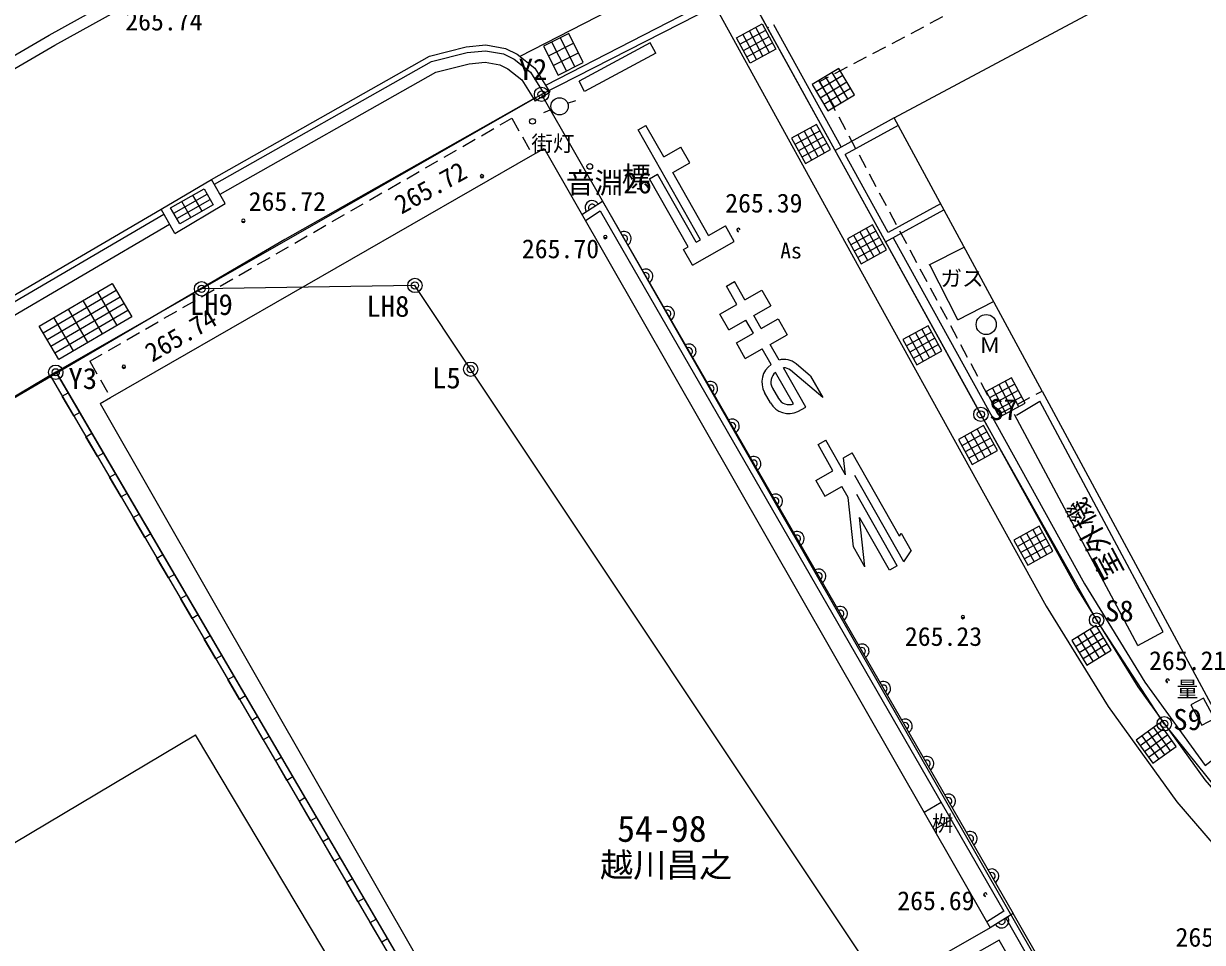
# Model space of a CAD drawing. Units: millimetres, scale not verified. Extents: x 4813 to 205063, y 5162 to 143662.
# Drawn here: x 26534 to 47069, y 100736 to 116751 of the extents above; entities that cross this region are included whole.
import ezdxf
from ezdxf.enums import TextEntityAlignment as Align

# ---------------------------------------------------------------- set-up
doc = ezdxf.new("R2010")
doc.units = ezdxf.units.MM
doc.header["$LTSCALE"] = 250
doc.header["$PDMODE"] = 32
doc.header["$PDSIZE"] = 125
doc.linetypes.add('USER2', pattern=[1.5, 1, -0.5])
doc.linetypes.add('USER3', pattern=[8, 5, -1, 1, -1])
for name, color, linetype, lineweight in [('地番名', 5, 'Continuous', 13), ('境界点', 5, 'Continuous', 13), ('幅', 5, 'Continuous', 13), ('独標点名標高', 8, 'Continuous', 13), ('現況平面図', 7, 'Continuous', 13), ('登記情報', 5, 'Continuous', 13), ('結線', 5, 'Continuous', 13), ('部品', 7, 'Continuous', 13)]:
    doc.layers.add(name, color=color, linetype=linetype, lineweight=lineweight)
doc.styles.add('ＭＳ ゴシック', font='')
doc.styles.get('ＭＳ ゴシック').set_extended_font_data('MS Gothic')

msp = doc.modelspace()

# ---------------------------------------------------------------- hatches: boundary and pattern name
at = {"layer": '独標点名標高'}
h = msp.add_hatch(color=256, dxfattribs=at)
edge = h.paths.add_edge_path()
edge.add_ellipse((34518.8, 114089.3), major_axis=(29, -7.8), ratio=1, start_angle=-165, end_angle=15)
h = msp.add_hatch(color=256, dxfattribs=at)
edge = h.paths.add_edge_path()
edge.add_ellipse((30362.3, 113312.4), major_axis=(29, -7.8), ratio=1, start_angle=-165, end_angle=15)
for points in [[(38956.6, 113152.8, 0.41421), (38986.6, 113122.8, 0.41421)], [(46432, 105296.7, 0.41422), (46462, 105266.7, 0.41422)], [(43257.8, 101567.6, 0.41421), (43287.8, 101537.6, 0.41421)]]:
    msp.add_hatch(color=256, dxfattribs=at).paths.add_polyline_path(points)
h = msp.add_hatch(color=256, dxfattribs=at)
edge = h.paths.add_edge_path()
edge.add_ellipse((36667.9, 113028.7), major_axis=(29, -7.8), ratio=1, start_angle=-165, end_angle=15)
h = msp.add_hatch(color=256, dxfattribs=at)
edge = h.paths.add_edge_path()
edge.add_ellipse((28280.2, 110769), major_axis=(29, -7.8), ratio=1, start_angle=-165, end_angle=15)
h = msp.add_hatch(color=256, dxfattribs=at)
edge = h.paths.add_edge_path()
edge.add_ellipse((42896.8, 106406.8), major_axis=(29, -7.8), ratio=1, start_angle=-165, end_angle=15)

# ---------------------------------------------------------------- linework, layer by layer
at = {"layer": '境界点'}
for centre in [(35556.9, 115516.2), (27094.1, 110673.1), (43210.3, 109939), (45224.7, 106356.5), (46404.8, 104547.3)]:
    msp.add_circle(centre, 125, dxfattribs=at)
for p in [(35556.9, 115516.2), (27094.1, 110673.1), (43210.3, 109939), (45224.7, 106356.5), (46404.8, 104547.3)]:
    msp.add_point(p, dxfattribs=at)
at = {"layer": '幅'}
msp.add_line((41607.2, 99791.4), (34322.2, 110727), dxfattribs=at)
msp.add_lwpolyline([(34322.2, 110727), (33350.6, 112185.5), (29635, 112127.2)], dxfattribs=at)
for centre in [(29635, 112127.2), (29635, 112127.2), (33350.6, 112185.5), (33350.6, 112185.5), (34322.2, 110727), (34322.2, 110727)]:
    msp.add_circle(centre, 125, dxfattribs=at)
for p in [(29635, 112127.2), (33350.6, 112185.5), (34322.2, 110727)]:
    msp.add_point(p, dxfattribs=at)
at = {"layer": '独標点名標高'}
for points in [[(38956.6, 113152.8, 0.41421), (38986.6, 113122.8, 0.41421)], [(46432, 105296.7, 0.41422), (46462, 105266.7, 0.41422)], [(43257.8, 101567.6, 0.41421), (43287.8, 101537.6, 0.41421)]]:
    msp.add_lwpolyline(points, format="xyb", close=True, dxfattribs=at)
for centre, start, end in [((34518.8, 114089.3), 360, 180), ((34518.8, 114089.3), 180, 360), ((30362.3, 113312.4), 360, 180), ((30362.3, 113312.4), 180, 360), ((38986.6, 113152.8), 0, 180), ((36667.9, 113028.7), 360, 180), ((36667.9, 113028.7), 180, 360), ((28280.2, 110769), 360, 180), ((28280.2, 110769), 180, 360), ((42896.8, 106406.8), 360, 180), ((42896.8, 106406.8), 180, 360), ((46462, 105296.7), 359.9994, 180.0006), ((43287.8, 101567.6), 0, 180)]:
    msp.add_arc(centre, 30, start, end, dxfattribs=at)
at = {"layer": '現況平面図', "linetype": 'USER2'}
for p, q in [((50832.2, 121241.1), (40406.8, 115739.4)), ((43510.4, 109937.3), (40406.8, 115739.4)), ((27685.7, 110865.1), (35036.7, 115099.5)), ((35036.7, 115099.5), (35404.8, 114460.5)), ((27685.7, 110865.1), (28048.5, 110235.4)), ((43510.4, 109937.3), (44275.5, 110346.5))]:
    msp.add_line(p, q, dxfattribs=at)
at = {"layer": '現況平面図'}
for p, q in [((41697.7, 115106.5), (51448.7, 120321.8)), ((38886.6, 118086.7), (35180.6, 116176.1)), ((39072.4, 117447.1), (35628.4, 115671.5)), ((39526.6, 116241.6), (39290.2, 116683.2)), ((39510.1, 116679.2), (39487.9, 116669.8)), ((40775.1, 114600.6), (39601.4, 116731.2)), ((36137.3, 115999), (35884.6, 116502)), ((39013.2, 116392.9), (39461.3, 116632.8)), ((39302.6, 116121.7), (39066.2, 116563.3)), ((39072.3, 116282.5), (39520.4, 116522.4)), ((39414.6, 116181.6), (39178.2, 116623.3)), ((35677.2, 116187.9), (36114.6, 116407.6)), ((35991.5, 115925.8), (35738.8, 116428.8)), ((35761.5, 116020.2), (36198.9, 116239.9)), ((37450.9, 116413.6), (36209.6, 115745.3)), ((37545.7, 116237.5), (36304.5, 115569.2)), ((37545.7, 116237.5), (37450.9, 116413.6)), ((39131.4, 116172.1), (39579.5, 116412)), ((40338.9, 115573), (40803.6, 115851.5)), ((40777.5, 115368.1), (40502.5, 115826.9)), ((40893.6, 115437.7), (40618.7, 115896.5)), ((35540.1, 115626.9), (35537.9, 115627.4)), ((36304.5, 115569.2), (36209.6, 115745.3)), ((40661.3, 115298.5), (40386.4, 115757.3)), ((40407.7, 115458.3), (40872.3, 115736.7)), ((40476.4, 115343.6), (40941.1, 115622)), ((36011.8, 115360.4), (36152.7, 115412)), ((35731.9, 115252.7), (35592.8, 115196.6)), ((41697.7, 115106.5), (40671.4, 114540.3)), ((44275.5, 110346.5), (41697.7, 115106.5)), ((40409.7, 114883.5), (39971.8, 114642.2)), ((40020.9, 114812), (40262.2, 114374.1)), ((40130.4, 114872.4), (40371.7, 114434.4)), ((40239.9, 114932.7), (40481.2, 114494.7)), ((41770.1, 114975.2), (40848.8, 114466.9)), ((40470, 114774), (40032.1, 114532.8)), ((40530.3, 114664.5), (40092.4, 114423.3)), ((28048.5, 110235.4), (35404.8, 114460.5)), ((35404.8, 114460.5), (35603.5, 114574.7)), ((35603.5, 114574.7), (43370.3, 100989.4)), ((41597.9, 113107), (40848.8, 114466.9)), ((30048.2, 113612.7), (29810.3, 114035.6)), ((29149, 113447.6), (29732, 113777.2)), ((29167.1, 113091.4), (30048.2, 113612.7)), ((29201.7, 113354.2), (29784.7, 113683.9)), ((29448.8, 113370.8), (29290.5, 113650.8)), ((29643.2, 113480.7), (29484.9, 113760.7)), ((42508.1, 113610), (41597.9, 113107)), ((29167.1, 113091.4), (28929.2, 113514.3)), ((41550.8, 112943.9), (42565.3, 113504.4)), ((41212.3, 113182.6), (41453.6, 112744.6)), ((41382.1, 113133.4), (40944.2, 112892.1)), ((40993.3, 113061.9), (41234.6, 112624)), ((41442.4, 113023.9), (41004.5, 112782.6)), ((41102.8, 113122.2), (41344.1, 112684.3)), ((41502.7, 112914.4), (41064.8, 112673.2)), ((41547.5, 112940.8), (41550.8, 112943.9)), ((42309.9, 112545.2), (42918.7, 112851.9)), ((42806.7, 111587.7), (42318.4, 112543.7)), ((26875.3, 111361), (28147, 112103.6)), ((26943.1, 111244.8), (28214.9, 111987.4)), ((27909.7, 111341.8), (27570.5, 111922.7)), ((28164.1, 111490.3), (27824.8, 112071.3)), ((27010.9, 111128.6), (28282.7, 111871.2)), ((27078.8, 111012.4), (28350.6, 111755.1)), ((27655.3, 111193.3), (27316.1, 111774.2)), ((42806.7, 111587.7), (43430.7, 111906.5)), ((27401, 111044.8), (27061.8, 111625.7)), ((42350, 111374.8), (41912.4, 111132.9)), ((41961.3, 111302.8), (42203.2, 110865.2)), ((42070.7, 111363.2), (42312.6, 110925.6)), ((42180.1, 111423.7), (42422, 110986.1)), ((42410.4, 111265.4), (41972.9, 111023.5)), ((42470.9, 111156), (42033.3, 110914.1)), ((27100, 110677.2), (26996.4, 110616.6)), ((43633.3, 110515.8), (43868, 110074.7)), ((43802.3, 110464.2), (43360.9, 110229.4)), ((43412.6, 110398.4), (43647.3, 109957.2)), ((43861, 110353.9), (43419.6, 110119.1)), ((43522.9, 110457.1), (43757.7, 110015.9)), ((44275.5, 110346.5), (47771.4, 103861.5)), ((27866.8, 110131), (28048.5, 110235.4)), ((27866.8, 110131), (35624.8, 96561.3)), ((43919.7, 110243.7), (43478.3, 110008.8)), ((43828.9, 109924.8), (44238, 110170.9)), ((46385.5, 106148.9), (44238, 110170.9)), ((45944.5, 105913.4), (43796.9, 109935.4)), ((43145.8, 109684.3), (43387.7, 109246.8)), ((43315.7, 109635.4), (42878.1, 109393.5)), ((42927, 109563.4), (43168.9, 109125.8)), ((43376.1, 109526), (42938.5, 109284.1)), ((43036.4, 109623.9), (43278.3, 109186.3)), ((43436.6, 109416.6), (42999, 109174.7)), ((44284.5, 107881.2), (43846.9, 107639.3)), ((44005.2, 107869.6), (44247.1, 107432)), ((44114.6, 107930.1), (44356.5, 107492.5)), ((43895.8, 107809.2), (44137.7, 107371.6)), ((44344.9, 107771.8), (43907.3, 107529.9)), ((44405.4, 107662.4), (43967.8, 107420.5)), ((45112.5, 106192.3), (45374.2, 105766.3)), ((45284.4, 106151.2), (44858.4, 105889.5)), ((44899.4, 106061.4), (45161.1, 105635.4)), ((45349.8, 106044.7), (44923.8, 105783)), ((45005.9, 106126.9), (45267.7, 105700.8)), ((45944.5, 105913.4), (46385.5, 106148.9)), ((45415.2, 105938.2), (44989.2, 105676.5)), ((24833.3, 101556.6), (29527.6, 104356.3)), ((34269.7, 96405.4), (29527.6, 104356.3)), ((46392.1, 104454.5), (45986.6, 104162)), ((46014.8, 104336.5), (46307.3, 103931)), ((46465.2, 104353.1), (46059.7, 104060.6)), ((46116.2, 104409.6), (46408.7, 104004.1)), ((46217.6, 104482.7), (46510.1, 104077.2)), ((46538.3, 104251.7), (46132.8, 103959.2)), ((42518.5, 103174.9), (42220.1, 103001.3)), ((42691.5, 102874.6), (42392.1, 102700.4)), ((45078.9, 98655.3), (43643.4, 101163.1)), ((45209.1, 98729.8), (43773.6, 101237.6)), ((43370.3, 100989.4), (35621.2, 96567.5))]:
    msp.add_line(p, q, dxfattribs=at)
at = {"layer": '現況平面図', "linetype": 'USER3'}
for q in [(35443.7, 115399.1), (35701.1, 115556.8)]:
    msp.add_line((35616.8, 115503.8), q, dxfattribs=at)
at = {"layer": '現況平面図'}
for points in [[(16674.5, 110536.2), (26978.3, 116547.9), (34204.5, 120548.5), (40278.8, 123617.7), (46948.2, 126615.1), (54010.4, 129480.9), (62356.9, 132579.7)], [(16758.4, 110353.7), (27077.2, 116374), (34298.1, 120371.7), (40364.9, 123437.1), (47026.8, 126431.1), (54082.8, 129294.5), (62430.9, 132393.9)], [(39128.8, 117340.5), (41977.7, 112168.9), (44884.2, 106910.8), (45941.4, 105189.8), (47109.3, 103570.7), (48403.9, 102069.2), (49661.2, 100468.5), (53125.8, 95545), (54290.2, 93895.5), (55357.6, 91973.2), (55564.3, 85808), (55700, 82872.1)], [(38520.7, 117159.4), (41434.8, 111869.4), (44348.4, 106598.4), (45425.1, 104845.7), (46622.2, 103186.1), (47925.1, 101675.1), (49163.5, 100098.3), (52619.1, 95187.8), (53764.4, 93565.3), (54743, 91802.9), (54944.8, 85783.3), (55080.6, 82843.5)], [(33602.4, 116185), (34242.6, 116347.3), (34587.5, 116378.9), (34928, 116318.7), (35132.8, 116214.4), (35437.7, 115970.5), (35701.1, 115557.5)], [(33640, 116091.4), (34259.6, 116248.4), (34583.2, 116278.1), (34895.9, 116222.8), (35078.3, 116130), (35362.3, 115902.8), (35616.8, 115503.8)], [(18198.8, 107223.1), (18553.2, 107427.5), (25909.8, 111747.7), (28929.2, 113514.3), (29810.3, 114035.6), (33602.4, 116185)], [(29859.3, 113948.4), (29860.4, 113949.1), (33640, 116091.4)], [(33715.2, 115904.1), (34293.5, 116050.7), (34574.8, 116076.5), (34831.8, 116031), (34969.3, 115961), (35211.5, 115767.3), (35445.6, 115400.3)], [(29957.4, 113774), (29960.7, 113776), (33715.2, 115904.1)], [(35418.2, 115437), (31087.2, 112988), (20310.9, 106672.9), (18837.5, 105835)], [(36261.1, 113424.4), (36616.7, 113654.4), (43773.6, 101237.6), (43370.3, 100989.4)], [(19468.6, 107849.1), (25960.4, 111661.4), (28978.3, 113427.2)], [(36320.7, 113320.1), (36575.8, 113485), (43611.4, 101278.7), (43307.4, 101091.6)], [(19568.8, 107676), (26061.5, 111488.9), (29076.3, 113252.8)], [(41682, 113016.4), (45013.8, 106986.4), (46066.3, 105273), (47115.4, 103818.6), (47593.2, 104192.1)], [(26996.4, 110616.6), (37031.7, 93452.4), (27521.7, 90505.3)], [(27100, 110677.2), (37211.6, 93382.5), (27562.4, 90392.3)]]:
    msp.add_lwpolyline(points, dxfattribs=at)
for points in [[(38954.1, 116503.3), (39402.2, 116743.2), (39638.6, 116301.6), (39190.5, 116061.7)], [(36283.1, 116072.3), (36030.4, 116575.2), (35593, 116355.5), (35845.7, 115852.6)], [(41009.8, 115507.3), (40734.9, 115966.2), (40270.2, 115687.7), (40545.1, 115228.9)], [(39911.5, 114751.7), (40152.7, 114313.8), (40590.7, 114555), (40349.4, 114993)], [(29096.2, 113540.9), (29679.2, 113870.6), (29837.5, 113590.6), (29254.5, 113260.9)], [(40883.9, 113001.6), (41125.1, 112563.7), (41563.1, 112804.9), (41321.8, 113242.9)], [(26807.4, 111477.1), (28079.2, 112219.8), (28418.4, 111638.9), (27146.6, 110896.2)], [(41851.9, 111242.3), (42093.8, 110804.7), (42531.4, 111046.6), (42289.5, 111484.2)], [(43302.2, 110339.6), (43538.1, 109898.8), (43979, 110134.6), (43743.1, 110575.5)], [(27310.6, 110316.9), (27512.5, 109971.6), (27408.9, 109911), (27207, 110256.3)], [(42817.6, 109502.9), (43059.5, 109065.3), (43497.1, 109307.2), (43255.2, 109744.8)], [(27723.2, 109611.3), (27925.1, 109266), (27821.5, 109205.4), (27619.6, 109550.7)], [(28135.7, 108905.7), (28337.6, 108560.4), (28234, 108499.8), (28032.1, 108845.1)], [(28548.3, 108200.1), (28750.1, 107854.8), (28646.6, 107794.2), (28444.7, 108139.5)], [(43786.4, 107748.7), (44028.3, 107311.1), (44465.9, 107553), (44224, 107990.6)], [(28960.8, 107494.5), (29162.7, 107149.2), (29059.1, 107088.6), (28857.2, 107433.9)], [(29373.3, 106788.9), (29575.2, 106443.6), (29471.6, 106383), (29269.7, 106728.3)], [(44792.9, 105996), (45054.6, 105570), (45480.7, 105831.7), (45219, 106257.7)], [(29785.9, 106083.3), (29987.8, 105738), (29884.2, 105677.4), (29682.3, 106022.7)], [(30198.4, 105377.7), (30400.3, 105032.4), (30296.7, 104971.8), (30094.8, 105317.1)], [(47280.2, 104641), (47090.4, 104993.1), (46870.3, 104874.5), (47060.2, 104522.4)], [(30611, 104672.1), (30812.8, 104326.8), (30709.3, 104266.2), (30507.4, 104611.5)], [(45913.4, 104263.3), (46205.9, 103857.8), (46611.5, 104150.3), (46318.9, 104555.9)], [(31023.5, 103966.5), (31225.4, 103621.2), (31121.8, 103560.6), (30919.9, 103905.9)], [(31436, 103260.9), (31637.9, 102915.6), (31534.3, 102855), (31332.4, 103200.3)], [(31848.6, 102555.3), (32050.5, 102210), (31946.9, 102149.4), (31745, 102494.7)], [(32261.1, 101849.7), (32463, 101504.4), (32359.4, 101443.8), (32157.5, 101789.1)], [(32673.7, 101144.1), (32875.6, 100798.8), (32772, 100738.2), (32570.1, 101083.5)], [(43527.3, 100776.6), (42925.4, 100433.2), (43140.7, 100055.7), (43742.7, 100399.2)]]:
    msp.add_lwpolyline(points, close=True, dxfattribs=at)
for centre, radius in [((35871, 115308.8), 150), ((35399.6, 115046.8), 50), ((36397.3, 114261.7), 50), ((43303.6, 111505.4), 175)]:
    msp.add_circle(centre, radius, dxfattribs=at)
for centre, radius, start, end in [((36438.9, 113539.4), 125, 32.88327, 212.88434), ((36438.9, 113539.4), 62.5, 32.8838, 212.8838), ((36993.4, 113000.8), 125, 299.95885, 119.95885), ((36993.4, 113000.8), 62.5, 299.95885, 119.95885), ((37370.1, 112347.3), 125, 299.95885, 119.95885), ((37370.1, 112347.3), 62.5, 299.95959, 119.9581), ((37746.7, 111693.8), 125, 299.95885, 119.95885), ((37746.7, 111693.8), 62.5, 299.95937, 119.95832), ((38123.4, 111040.3), 125, 299.95885, 119.95885), ((38123.4, 111040.3), 62.5, 299.95885, 119.95885), ((38500.1, 110386.8), 125, 299.95885, 119.95885), ((38500.1, 110386.8), 62.5, 299.95832, 119.95937), ((38876.8, 109733.3), 125, 299.95885, 119.95885), ((38876.8, 109733.3), 62.5, 299.95885, 119.95885), ((39253.5, 109079.8), 125, 299.95885, 119.95885), ((39253.5, 109079.8), 62.5, 299.95959, 119.9581), ((39630.1, 108426.3), 125, 299.95885, 119.95885), ((39630.1, 108426.3), 62.5, 299.95832, 119.95937), ((40006.8, 107772.7), 125, 299.95885, 119.95885), ((40006.8, 107772.7), 62.5, 299.95885, 119.95885), ((40383.5, 107119.2), 125, 299.95885, 119.95885), ((40383.5, 107119.2), 62.5, 299.95832, 119.95937), ((40760.2, 106465.7), 125, 299.95885, 119.95885), ((40760.2, 106465.7), 62.5, 299.95959, 119.9581), ((41136.9, 105812.2), 125, 299.95885, 119.95885), ((41136.9, 105812.2), 62.5, 299.95937, 119.95832), ((41513.5, 105158.7), 125, 299.95885, 119.95885), ((41513.5, 105158.7), 62.5, 299.95832, 119.95937), ((41890.2, 104505.2), 125, 299.95885, 119.95885), ((41890.2, 104505.2), 62.5, 299.95885, 119.95885), ((42266.9, 103851.7), 125, 299.95885, 119.95885), ((42266.9, 103851.7), 62.5, 299.95885, 119.95885), ((42643.6, 103198.2), 125, 299.95885, 119.95885), ((42643.6, 103198.2), 62.5, 299.95959, 119.9581), ((43020.3, 102544.7), 125, 299.95885, 119.95885), ((43020.3, 102544.7), 62.5, 299.95832, 119.95937), ((43396.9, 101891.1), 125, 299.95885, 119.95885), ((43396.9, 101891.1), 62.5, 299.95885, 119.95885), ((43571.9, 101113.5), 125, 211.60535, 31.60535), ((43571.9, 101113.5), 62.5, 211.60518, 31.60553)]:
    msp.add_arc(centre, radius, start, end, dxfattribs=at)
at = {"layer": '結線'}
for p, q in [((39128.8, 117340.5), (35556.9, 115516.2)), ((43210.3, 109939), (39128.8, 117340.5)), ((35556.9, 115516.2), (46509.4, 96362.6)), ((27094.1, 110673.1), (18857.8, 105790.8)), ((45224.7, 106356.5), (43210.3, 109939)), ((46404.8, 104547.3), (45224.7, 106356.5)), ((46404.8, 104547.3), (49561.7, 100605.7))]:
    msp.add_line(p, q, dxfattribs=at)
msp.add_lwpolyline([(35556.9, 115516.2), (27094.1, 110673.1), (37211.6, 93382.5)], dxfattribs=at)
at = {"layer": '部品'}
for p, q in [((37238.3, 114896.3), (37375, 114974)), ((38326.7, 112981.9), (37238.3, 114896.3)), ((37686, 114427), (37375, 114974)), ((37686, 114427), (37982.3, 114595.5)), ((38137.7, 114322), (37982.3, 114595.5)), ((37841.5, 114153.6), (38137.7, 114322)), ((37438.7, 114045.2), (37575.4, 114122.9)), ((38112.5, 112860.1), (37438.7, 114045.2)), ((38249.2, 112937.8), (37575.4, 114122.9)), ((38463.4, 113059.6), (37841.5, 114153.6)), ((38463.4, 113059.6), (38759.7, 113228.1)), ((38915.2, 112954.6), (38759.7, 113228.1)), ((38185.9, 112540), (38915.2, 112954.6)), ((38249.2, 112937.8), (38326.7, 112981.9)), ((38030.4, 112813.5), (38112.5, 112860.1)), ((38185.9, 112540), (38030.4, 112813.5)), ((38780, 112175.9), (38916.8, 112253.7)), ((38961.4, 111856.9), (38780, 112175.9)), ((39098.2, 111934.6), (38916.8, 112253.7)), ((39098.2, 111934.6), (39394.5, 112103.1)), ((39394.5, 112103.1), (39549.9, 111829.6)), ((38665.2, 111688.4), (38961.4, 111856.9)), ((39253.7, 111661.1), (39549.9, 111829.6)), ((38820.7, 111414.9), (38665.2, 111688.4)), ((38820.7, 111414.9), (39116.9, 111583.4)), ((39246.5, 111355.5), (39116.9, 111583.4)), ((39383.2, 111433.2), (39253.7, 111661.1)), ((39383.2, 111433.2), (39679.5, 111601.7)), ((39679.5, 111601.7), (39835, 111328.2)), ((38950.2, 111187), (39246.5, 111355.5)), ((39538.7, 111159.7), (39835, 111328.2)), ((39105.7, 110913.6), (38950.2, 111187)), ((39694.2, 110886.3), (39538.7, 111159.7)), ((39105.7, 110913.6), (39402, 111082)), ((39557.5, 110808.5), (39402, 111082)), ((40160.7, 110065.8), (39772, 110749.5)), ((40457, 110234.3), (39894.7, 110708.4)), ((40244.9, 110607.2), (39990.4, 110821.8)), ((39946.2, 110124.8), (39635.2, 110671.8)), ((40244.9, 110607.2), (40457, 110234.3)), ((39546.3, 110138.7), (39441.7, 110322.6)), ((39579.4, 110398.8), (39683, 110216.4)), ((40023.9, 109988.1), (40160.7, 110065.8)), ((40372.9, 109412.4), (40509.7, 109490.2)), ((40852.2, 108887.7), (40509.7, 109490.2)), ((40632.1, 108956.6), (40372.9, 109412.4)), ((40818.9, 109183.5), (40967.7, 109268.1)), ((41791.6, 107819), (40967.7, 109268.1)), ((40852.2, 108887.7), (40818.9, 109183.5)), ((40335.8, 108788.2), (40632.1, 108956.6)), ((41867.5, 107367.1), (41012.4, 108871.3)), ((40335.8, 108788.2), (40491.3, 108514.7)), ((40491.3, 108514.7), (40787.6, 108683.1)), ((40896.9, 108490.9), (40787.6, 108683.1)), ((40993.6, 107631.2), (40896.9, 108490.9)), ((41753.6, 107302.3), (41049.6, 108540.6)), ((41191, 107284), (41094.2, 108143.8)), ((41616.8, 107224.6), (41094.2, 108143.8)), ((41791.6, 107819), (41824.2, 107867.7)), ((41824.2, 107867.7), (41998, 107561.9)), ((41191, 107284), (40993.6, 107631.2)), ((41867.5, 107367.1), (41998, 107561.9)), ((41753.6, 107302.3), (41616.8, 107224.6))]:
    msp.add_line(p, q, dxfattribs=at)
for centre, radius, start, end in [((39781.3, 110573.9), 324.3, 49.86227, 105.5841), ((39761.2, 110503.2), 367, 123.7162, 209.76668), ((39781.3, 110573.9), 175.9, 49.86227, 93.05529), ((39760.9, 110503.8), 209.7, 126.79932, 210.06951), ((39865.8, 110319.3), 367, 209.474, 295.52448), ((39866.1, 110318.7), 209.7, 209.17117, 292.44136)]:
    msp.add_arc(centre, radius, start, end, dxfattribs=at)

# ---------------------------------------------------------------- texts
at = {"layer": '地番名', "style": 'ＭＳ ゴシック'}
msp.add_text('54-98', height=458.2, dxfattribs=at).set_placement((36874.5, 102351.9), align=Align.BOTTOM_LEFT)
at = {"layer": '境界点', "style": 'ＭＳ ゴシック'}
for s, p in [('Y2', (35408.1, 115659.6)), ('Y3', (27564.7, 110271.5)), ('S7', (43605.7, 109731.1)), ('S8', (45622.6, 106221.6)), ('S9', (46810.6, 104327.1))]:
    msp.add_text(s, height=366.6, dxfattribs=at).set_placement(p, align=Align.BOTTOM_CENTER)
at = {"layer": '幅', "style": 'ＭＳ ゴシック'}
for s, p in [('LH9', (29805.2, 111561.2)), ('LH8', (32881.3, 111530.4)), ('L5', (33899.6, 110281.7))]:
    msp.add_text(s, height=366.6, dxfattribs=at).set_placement(p, align=Align.BOTTOM_CENTER)
at = {"layer": '独標点名標高', "style": 'ＭＳ ゴシック'}
for s, p in [('265.74', (28978.3, 116531.7)), ('265.72', (31128.1, 113387.7)), ('265.39', (39429.3, 113358.2)), ('265.70', (35886.9, 112561.5)), ('265.23', (42559.3, 105805.1)), ('265.21', (46812.8, 105383.7)), ('265.69', (42427, 101198.7)), ('265.17', (47273.7, 100563.2))]:
    msp.add_text(s, height=329.9, dxfattribs=at).set_placement(p, align=Align.BOTTOM_CENTER)
for s, rotation, p in [('265.72', 29.105, (33751.6, 113660.5)), ('265.74', 30.141, (29405.2, 111092.2))]:
    msp.add_text(s, height=329.9, rotation=rotation, dxfattribs=at).set_placement(p, align=Align.BOTTOM_CENTER)
at = {"layer": '現況平面図', "style": 'ＭＳ ゴシック'}
for s, height, p in [('街灯', 274.9, (35378.7, 114439.7)), ('音淵26', 366.6, (35980, 113680.6)), ('標', 366.6, (36955.3, 113786.2)), ('As', 274.9, (39715.7, 112573.5)), ('ガス', 274.9, (42506.9, 112090)), ('Ｍ', 274.9, (43179.2, 110923.6)), ('量', 274.9, (46621.2, 104930.2)), ('桝', 274.9, (42354.3, 102591.2))]:
    msp.add_text(s, height=height, dxfattribs=at).set_placement(p, align=Align.BOTTOM_LEFT)
msp.add_text('室外機', height=366.6, rotation=118.099, dxfattribs=at).set_placement((45802.1, 107241.6), align=Align.BOTTOM_LEFT)
at = {"layer": '登記情報', "style": 'ＭＳ ゴシック'}
msp.add_text('越川昌之', height=421.6, dxfattribs=at).set_placement((36577.4, 101749.4), align=Align.BOTTOM_LEFT)

doc.saveas('drawing.dxf')
